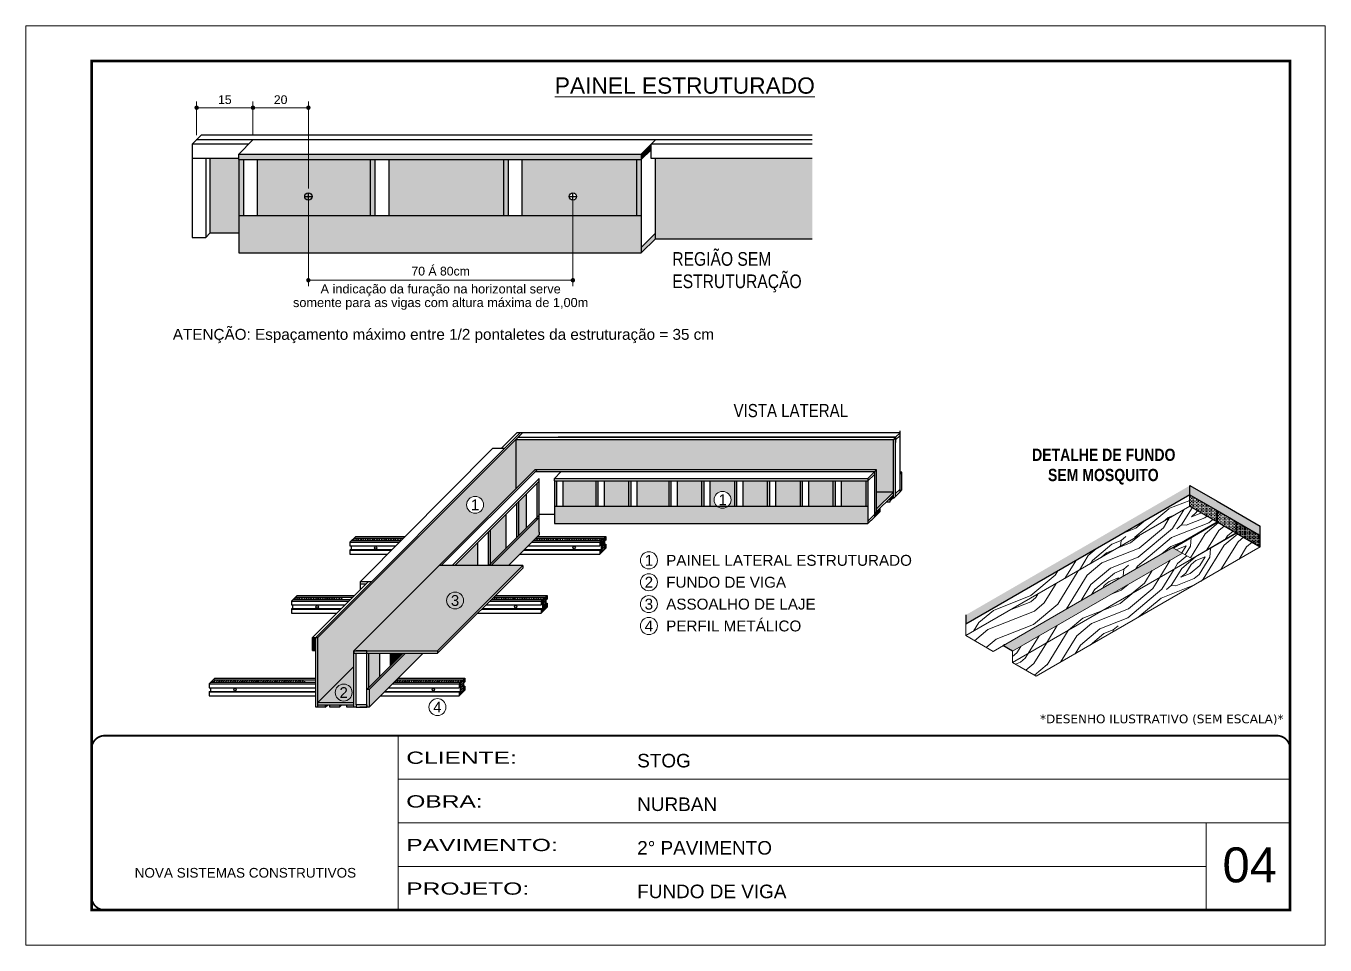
# Model space of a CAD drawing. Extents: x 2513 to 8766, y 921 to 4268.
# Drawn here: x 7268 to 8753, y 3218 to 4268 of the extents above; entities that cross this region are included whole.
import ezdxf
from ezdxf.enums import TextEntityAlignment as Align

# ---------------------------------------------------------------- set-up
doc = ezdxf.new("R2010")
doc.units = 0
doc.linetypes.add('CONTINUO', pattern=[0])
doc.linetypes.add('DASHED', pattern=[0.75, 0.5, -0.25])
for name, color, linetype, lineweight in [('CARIMBO', 255, 'Continuous', 9), ('Demarcação 1', 251, 'Continuous', 9), ('Folhas', 255, 'Continuous', 9), ('fundo', 100, 'Continuous', 9), ('Madeira', 126, 'Continuous', 18), ('SARRAFO DE PRESSAO', 251, 'DASHED', 9)]:
    doc.layers.add(name, color=color, linetype=linetype, lineweight=lineweight)
for name, color, linetype in [('COTA', 241, 'Continuous'), ('HACHURA MADEIRAS', 1, 'Continuous'), ('material do compensado', 7, 'Continuous'), ('texto', 7, 'Continuous')]:
    doc.layers.add(name, color=color, linetype=linetype)
doc.layers.add('Demarcação 2', color=254, linetype='Continuous', lineweight=9, true_color=0xe0e0e0)
doc.styles.add('ARIAL', font='arial.ttf')
doc.styles.add('CESAR1', font='arial.ttf', dxfattribs={"oblique": 15})
doc.styles.add('ROMANC', font='techb___.ttf', dxfattribs={"height": 2.5})
doc.styles.get("Standard").update_dxf_attribs({"font": 'arial.ttf'})
doc.styles.add('stylellllll', font='verdana.ttf', dxfattribs={"height": 2})
doc.styles.add('Tecnologia', font='')
doc.styles.add('texto', font='ARIALN.TTF')
doc.styles.get('Tecnologia').set_extended_font_data('Forgotten Futurist')
doc.dimstyles.new('1x', dxfattribs={"dimtxt": 10, "dimasz": 5, "dimexe": 7, "dimexo": 5, "dimgap": 4, "dimtad": 1, "dimdec": 1, "dimdsep": 46, "dimtxsty": 'Standard', "dimblk": 'DOT', "dimcen": 0.09, "dimclrd": 4, "dimclre": 4, "dimclrt": 2, "dimadec": 0, "dimazin": 2, "dimtfac": 1, "dimtdec": 1, "dimtmove": 0, "dimatfit": 3, "dimldrblk": 'DOT', "dimfxl": 1, "dimtolj": 1, "dimtzin": 0, "dimlwd": 9, "dimlwe": 9, "dimarcsym": 0})
pattern_1 = [(45, (5060.494, 51907.5339), (0.99436891, 3.64601934), [4.6875, -0.9375, 0, -0.9375])]
pattern_2 = [(355, (-41066.18, 870.69), (111.07494, 93.20294), [5.12645, -97.40264]), (85, (-41022.2, 902.86), (-93.20294, 111.07494), [10.2529, -92.27619]), (40, (-41043.52, 894.435), (8.936, 102.13894), [7.24881, -21.74642, 7.24881, -14.497615, 50.751904, -43.50449]), (40, (-41071.734, 866.03), (8.936, 102.13894), [7.24983, -14.49967, 7.24983, -115.99871]), (40, (-41035.09, 873.11), (8.936, 102.13894), [7.24983, -137.7482]), (40, (-41025.325, 867.11), (8.936, 102.13894), [7.24983, -137.7482]), (40, (-41039.75, 878.67), (8.936, 102.13894), [7.24983, -137.7482]), (40, (-41044.41, 884.22), (8.936, 102.13894), [14.49967, -130.49838]), (40, (-41012.176, 958.59), (8.936, 102.13894), [14.49967, -130.49838]), (40, (-41054.18, 890.22), (8.936, 102.13894), [28.99933, -115.99871]), (40, (-41058.84, 895.775), (8.936, 102.13894), [28.99933, -115.99871]), (40, (-40989.77, 920.61), (8.936, 102.13894), [28.99933, -115.99871]), (40, (-41063.05, 906.436), (8.936, 102.13894), [21.7497, -123.24834]), (40, (-41082.14, 923.544), (8.936, 102.13894), [21.7497, -123.24834]), (40, (-41072.82, 912.436), (8.936, 102.13894), [21.7497, -123.24834]), (40, (-41003.75, 937.27), (8.936, 102.13894), [36.24951, -108.74853]), (40, (-41013.516, 943.27), (8.936, 102.13894), [36.24951, -108.74853]), (40, (-41005.536, 916.84), (8.936, 102.13894), [50.74931, -94.24873]), (21.56505, (-41055.073, 880.007), (102.138945, -8.936), [11.4631, -217.79893]), (21.56505, (-41031.965, 908.86), (102.138945, -8.936), [11.4631, -217.79893]), (21.56505, (-41037.965, 899.095), (102.138945, -8.936), [11.4631, -217.79893]), (21.56505, (-41061.074, 870.24), (102.138945, -8.936), [22.9262, -206.33583]), (21.56505, (-41036.625, 914.416), (102.138945, -8.936), [34.3893, -194.87273]), (21.56505, (-41046.39, 920.416), (102.138945, -8.936), [45.8524, -183.40963]), (21.56505, (-41056.16, 926.417), (102.138945, -8.936), [45.8524, -183.40963]), (21.56505, (-41068.8, 958.4), (102.138945, -8.936), [45.8524, -183.40963]), (21.56505, (-41069.693, 948.185), (102.138945, -8.936), [57.3155, -171.94653]), (21.56505, (-41065.48, 937.524), (102.138945, -8.936), [57.3155, -171.94653]), (58.43495, (-41033.305, 893.54), (8.936, 102.138945), [11.4631, -217.79893]), (58.43495, (-41049.52, 884.667), (8.936, 102.138945), [11.4631, -217.79893]), (58.43495, (-41066.18, 870.687), (8.936, 102.138945), [22.9262, -206.33583]), (58.43495, (-41034.2, 883.327), (8.936, 102.138945), [22.9262, -206.33583]), (58.43495, (-41076.84, 866.474), (8.936, 102.138945), [34.3893, -194.87273]), (58.43495, (-41087.055, 867.367), (8.936, 102.138945), [45.8524, -183.40963]), (58.43495, (-40994.683, 864.43), (8.936, 102.138945), [45.8524, -183.40963]), (58.43495, (-41029.54, 877.773), (8.936, 102.138945), [45.8524, -183.40963]), (58.43495, (-41010.004, 865.77), (8.936, 102.138945), [57.3155, -171.94653]), (58.43495, (-41019.77, 871.773), (8.936, 102.138945), [57.3155, -171.94653])]
pattern_3 = [(0, (-30173.6635, -6883.2645), (0.82275303, 1.645506056), [0, -1.645506056])]

# ---------------------------------------------------------------- blocks, each defined once
blk = doc.blocks.new('9999999999')
at = {"color": 30, "linetype": 'CONTINUO'}
for p, q in [((98564.6, 34230.2), (98564.6, 34429.4)), ((98564.6, 34379.6), (99584, 34379.6)), ((98564.6, 34329.8), (99488, 34329.8)), ((99584, 34329.8), (99488, 34329.8)), ((99488, 34329.8), (99488, 34230.2)), ((98564.6, 34280), (99488, 34280))]:
    blk.add_line(p, q, dxfattribs=at)
at = {"color": 30, "linetype": 'CONTINUO', "const_width": 2}
blk.add_lwpolyline([(99584, 34230.2), (99584, 34414.4, 0.414214), (99569, 34429.4), (98229, 34429.4, 0.414214), (98214, 34414.4), (98214, 34245.2, 0.414214), (98229, 34230.2), (99584, 34230.2)], format="xyb", dxfattribs=at)
at = {"layer": 'Folhas'}
blk.add_lwpolyline([(98139, 34190.2), (99624, 34190.2), (99624, 35240.2), (98139, 35240.2)], close=True, dxfattribs=at)
at = {"layer": 'Folhas', "color": 30, "const_width": 3}
blk.add_lwpolyline([(98214, 34230.2), (99584, 34230.2), (99584, 35200.2), (98214, 35200.2)], close=True, dxfattribs=at)
at = {"color": 7, "linetype": 'Continuous', "ltscale": 5, "style": 'ARIAL'}
for s, height, p in [('STOG', 15.48, (98837.7, 34393.1)), ('NURBAN', 15.48, (98837.7, 34343.3)), ('2° PAVIMENTO', 15.483, (98837.7, 34293.5)), ('NOVA SISTEMAS CONSTRUTIVOS', 11.059, (98263.2, 34267.2)), ('FUNDO DE VIGA', 15.483, (98837.7, 34243.7))]:
    blk.add_text(s, height=height, dxfattribs=at).set_placement(p)
at = {"layer": 'Folhas', "color": 7, "style": 'Tecnologia', "width": 1.5}
for s, p in [('CLIENTE:', (98573.7, 34397.2)), ('OBRA:', (98573.7, 34347.3)), ('PAVIMENTO:', (98573.7, 34297.5)), ('PROJETO:', (98573.7, 34247.7))]:
    blk.add_text(s, height=14, dxfattribs=at).set_placement(p)
blk = doc.blocks.new('_Dot')
at = {"color": 0, "linetype": 'ByBlock', "lineweight": -2}
blk.add_line((-0.5, 0), (-1, 0), dxfattribs=at)
at = {"color": 0, "linetype": 'ByBlock', "const_width": 0.5}
blk.add_lwpolyline([(-0.25, 0, 1), (0.25, 0, 1)], format="xyb", close=True, dxfattribs=at)
blk = doc.blocks.new('*D63')
at = {"layer": 'COTA', "color": 4, "lineweight": 9, "transparency": 16777216}
for p, q in [((7463.1, 4143.5), (7463.1, 4181.9)), ((7468.1, 4174.9), (7522.5, 4174.9)), ((7527.5, 4143.1), (7527.5, 4181.9))]:
    blk.add_line(p, q, dxfattribs=at)
at = {"layer": 'Defpoints', "color": 0, "transparency": 16777216}
for p in [(7527.5, 4174.9), (7463.1, 4138.5), (7527.5, 4138.1)]:
    blk.add_point(p, dxfattribs=at)
at = {"layer": 'COTA', "color": 4, "lineweight": 9, "transparency": 16777216, "xscale": 5, "yscale": 5, "zscale": 5, "rotation": 180}
blk.add_blockref('_Dot', (7463.1, 4174.9), dxfattribs=at)
at = {"layer": 'COTA', "color": 4, "lineweight": 9, "transparency": 16777216, "xscale": 5, "yscale": 5, "zscale": 5}
blk.add_blockref('_Dot', (7527.5, 4174.9), dxfattribs=at)
at = {"layer": 'COTA', "color": 2, "transparency": 16777216, "insert": (7495.3, 4184), "char_height": 10, "attachment_point": 5}
blk.add_mtext('\\A1;15', dxfattribs=at)
blk = doc.blocks.new('*D64')
at = {"layer": 'COTA', "color": 4, "lineweight": 9, "transparency": 16777216}
for p, q in [((7527.5, 4143.1), (7527.5, 4181.9)), ((7532.5, 4174.9), (7585.8, 4174.9)), ((7590.8, 4082.6), (7590.8, 4181.9))]:
    blk.add_line(p, q, dxfattribs=at)
at = {"layer": 'Defpoints', "color": 0, "transparency": 16777216}
for p in [(7590.8, 4174.9), (7527.5, 4138.1), (7590.8, 4077.6)]:
    blk.add_point(p, dxfattribs=at)
at = {"layer": 'COTA', "color": 4, "lineweight": 9, "transparency": 16777216, "xscale": 5, "yscale": 5, "zscale": 5, "rotation": 180}
blk.add_blockref('_Dot', (7527.5, 4174.9), dxfattribs=at)
at = {"layer": 'COTA', "color": 4, "lineweight": 9, "transparency": 16777216, "xscale": 5, "yscale": 5, "zscale": 5}
blk.add_blockref('_Dot', (7590.8, 4174.9), dxfattribs=at)
at = {"layer": 'COTA', "color": 2, "transparency": 16777216, "insert": (7559.1, 4184), "char_height": 10, "attachment_point": 5}
blk.add_mtext('\\A1;20', dxfattribs=at)
blk = doc.blocks.new('*D65')
at = {"layer": 'COTA', "color": 4, "lineweight": 9, "transparency": 16777216}
for p, q in [((7590.8, 4072.6), (7590.8, 3970.8)), ((7893.2, 4072.6), (7893.2, 3970.8)), ((7595.8, 3977.8), (7888.2, 3977.8))]:
    blk.add_line(p, q, dxfattribs=at)
at = {"layer": 'Defpoints', "color": 0, "transparency": 16777216}
for p in [(7590.8, 4077.6), (7893.2, 4077.6), (7893.2, 3977.8)]:
    blk.add_point(p, dxfattribs=at)
at = {"layer": 'COTA', "color": 4, "lineweight": 9, "transparency": 16777216, "xscale": 5, "yscale": 5, "zscale": 5, "rotation": 180}
blk.add_blockref('_Dot', (7590.8, 3977.8), dxfattribs=at)
at = {"layer": 'COTA', "color": 4, "lineweight": 9, "transparency": 16777216, "xscale": 5, "yscale": 5, "zscale": 5}
blk.add_blockref('_Dot', (7893.2, 3977.8), dxfattribs=at)
at = {"layer": 'COTA', "color": 2, "transparency": 16777216, "insert": (7742, 3988.1), "char_height": 10, "attachment_point": 5}
blk.add_mtext('\\A1;70 Á 80cm', dxfattribs=at)

msp = doc.modelspace()

# ---------------------------------------------------------------- hatches: boundary and pattern name
for points in [[(7982.68, 4126.86), (7982.68, 4133.24), (7971.33, 4121.98), (7971.33, 4115.61)], [(7813.73, 4051.89), (7819.06, 4051.89), (7819.06, 4115.61), (7813.73, 4115.61)], [(8259.59, 3728.55), (8259.59, 3732.74), (8255.36, 3728.55), (8255.36, 3724.36)], [(8244.42, 3717.7), (8238.44, 3711.77), (8238.44, 3707.57), (8244.42, 3713.51)], [(7599.19, 3569.73), (7595.53, 3569.73), (7595.53, 3554.87), (7599.19, 3554.87)]]:
    msp.add_hatch(color=256).paths.add_polyline_path(points)
at = {"linetype": 'ByBlock', "ltscale": 2}
for points in [[(7511.17, 4051.9), (7516.49, 4051.9), (7516.49, 4115.5), (7511.17, 4115.5)], [(7971.33, 4121.98), (7511.28, 4121.98), (7511.28, 4115.61), (7971.33, 4115.61)], [(7661.35, 4051.9), (7666.67, 4051.9), (7666.67, 4115.5), (7661.35, 4115.5)], [(8269.22, 3758.34), (8267.2, 3758.34), (8267.2, 3756.1)], [(7852.3, 3704.4), (7854.65, 3706.75), (7854.65, 3748.19), (7852.3, 3745.84)], [(7871.95, 3719.64), (7874.39, 3719.64), (7874.39, 3748.35), (7871.95, 3748.35)], [(7919.23, 3719.64), (7921.66, 3719.64), (7921.66, 3748.35), (7919.23, 3748.35)], [(7956.76, 3719.64), (7959.2, 3719.64), (7959.2, 3748.35), (7956.76, 3748.35)], [(8002.69, 3719.64), (8005.13, 3719.64), (8005.13, 3748.35), (8002.69, 3748.35)], [(8040.22, 3719.64), (8042.66, 3719.64), (8042.66, 3748.35), (8040.22, 3748.35)], [(8077.76, 3719.64), (8080.2, 3719.64), (8080.2, 3748.35), (8077.76, 3748.35)], [(8115.29, 3719.64), (8117.73, 3719.64), (8117.73, 3748.35), (8115.29, 3748.35)], [(8152.82, 3719.64), (8155.26, 3719.64), (8155.26, 3748.35), (8152.83, 3748.35)], [(8190.36, 3719.64), (8192.8, 3719.64), (8192.8, 3748.35), (8190.36, 3748.35)], [(8227.89, 3719.64), (8230.33, 3719.64), (8230.33, 3748.35), (8227.89, 3748.35)], [(7828.96, 3683.54), (7831.31, 3685.89), (7831.31, 3725.19), (7828.96, 3722.84)], [(7852.41, 3704.51), (7852.41, 3706.99), (7799.01, 3653.59), (7799.01, 3651.7), (7799.6, 3651.7)], [(7798.9, 3692.45), (7796.55, 3690.09), (7796.55, 3651.6), (7798.9, 3651.6)], [(7701.74, 3551.57), (7699.17, 3551.57), (7657.71, 3510.12), (7660.28, 3510.12)], [(7684.53, 3536.93), (7686.88, 3539.28), (7686.88, 3551.47), (7684.53, 3551.47)]]:
    msp.add_hatch(color=256, dxfattribs=at).paths.add_polyline_path(points)
h = msp.add_hatch(color=256)
h.paths.add_polyline_path([(7971.33, 4015.35), (7971.33, 4008.98), (7987.56, 4025.07), (7987.56, 4031.45)])
h.paths.add_polyline_path([(7966.01, 4051.89), (7971.33, 4051.89), (7971.33, 4115.61), (7966.01, 4115.61)])
at = {"linetype": 'Continuous', "ltscale": 1.5}
h = msp.add_hatch(dxfattribs=at)
h.set_pattern_fill('ANSI36', color=256, scale=15, style=0)
h.set_pattern_definition(pattern_1)
h.paths.add_polyline_path([(7642.96, 3683.02), (7640.46, 3680.52), (7697.02, 3680.52), (7699.51, 3683.02)])
h = msp.add_hatch(dxfattribs=at)
h.set_pattern_fill('ANSI36', color=256, scale=15, style=0)
h.set_pattern_definition(pattern_1)
h.paths.add_polyline_path([(7928.65, 3683.02), (7850.92, 3683.02), (7848.41, 3680.52), (7926.15, 3680.52)])
h.paths.add_polyline_path([(7928.65, 3683.02), (7926.15, 3680.52), (7926.15, 3666.9), (7928.65, 3669.41)])
h = msp.add_hatch(dxfattribs=at)
h.set_pattern_fill('ANSI36', color=256, scale=15, style=0)
h.set_pattern_definition(pattern_1)
h.paths.add_polyline_path([(7575.98, 3615.65), (7573.48, 3613.15), (7630.04, 3613.15), (7632.53, 3615.65)])
h = msp.add_hatch(dxfattribs=at)
h.set_pattern_fill('ANSI36', color=256, scale=15, style=0)
h.set_pattern_definition(pattern_1)
h.paths.add_polyline_path([(7861.67, 3615.65), (7859.17, 3613.15), (7859.17, 3599.53), (7861.67, 3602.04)])
h.paths.add_polyline_path([(7802.67, 3615.65), (7800.16, 3613.15), (7859.17, 3613.15), (7861.67, 3615.65)])
h = msp.add_hatch(dxfattribs=at)
h.set_pattern_fill('ANSI36', color=256, scale=15, style=0)
h.set_pattern_definition(pattern_1)
h.paths.add_polyline_path([(7481.91, 3521.03), (7479.4, 3518.53), (7586.87, 3518.53), (7586.87, 3521.03)])
h = msp.add_hatch(dxfattribs=at)
h.set_pattern_fill('ANSI36', color=256, scale=15, style=0)
h.set_pattern_definition(pattern_1)
h.paths.add_polyline_path([(7767.6, 3521.03), (7765.09, 3518.53), (7765.09, 3504.91), (7767.6, 3507.42)])
h.paths.add_polyline_path([(7691.49, 3521.03), (7688.99, 3518.53), (7765.09, 3518.53), (7767.6, 3521.03)])
at = {"linetype": 'ByBlock', "ltscale": 2}
h = msp.add_hatch(color=256, dxfattribs=at)
h.paths.add_polyline_path([(7609.98, 3492.74), (7601.76, 3492.74), (7601.76, 3489.82), (7609.98, 3489.82)])
h.paths.add_polyline_path([(7626.28, 3492.74), (7615.49, 3492.74), (7615.49, 3489.82), (7626.28, 3489.82)])
h.paths.add_polyline_path([(7642.83, 3492.74), (7634.61, 3492.74), (7634.61, 3489.82), (7642.83, 3489.82)])
at = {"layer": 'Demarcação 1'}
h = msp.add_hatch(color=256, dxfattribs=at)
h.paths.add_polyline_path([(7621.49, 3506.64, 1), (7640.85, 3506.64, 1)], flags=17)
h.paths.add_polyline_path([(7642.83, 3554.34), (7827.87, 3739.38), (7827.87, 3795.85), (7827.87, 3795.85), (7601.76, 3569.74), (7601.76, 3495.3), (7642.83, 3536.37)])
h.paths.add_polyline_path([(7771.69, 3721.17, -1), (7791.04, 3721.17, -1)], flags=16)
h.paths.add_polyline_path([(7623.29, 3497.38), (7639.05, 3497.38), (7639.05, 3515.94), (7623.29, 3515.94)], flags=24)
h.paths.add_polyline_path([(7773.49, 3711.92), (7789.24, 3711.92), (7789.24, 3730.47), (7773.49, 3730.47)], flags=24)
for points in [[(7827.87, 3739.38), (7849.81, 3761.32), (8240.37, 3761.32), (8240.37, 3735.69), (8259.59, 3735.69), (8259.59, 3795.85), (7827.87, 3795.85)], [(8240.37, 3735.69), (8240.37, 3716.63), (8259.59, 3735.69)]]:
    msp.add_hatch(color=256, dxfattribs=at).paths.add_polyline_path(points)
h = msp.add_hatch(color=256, dxfattribs=at)
h.paths.add_polyline_path([(7601.76, 3495.3), (7642.83, 3495.3), (7642.83, 3536.37)])
h.paths.add_polyline_path([(7621.49, 3506.64, -1), (7640.85, 3506.64, -1)], flags=16)
h.paths.add_polyline_path([(7623.29, 3497.38), (7639.05, 3497.38), (7639.05, 3515.94), (7623.29, 3515.94)], flags=24)
at = {"layer": 'Demarcação 2'}
for points in [[(7511.28, 4115.61), (7511.28, 4115.61), (7511.28, 4116.67), (7478.28, 4116.67), (7478.28, 4031.45), (7511.28, 4031.45)], [(7532.83, 4051.9), (7661.46, 4051.9), (7661.46, 4115.61), (7532.83, 4115.61)], [(7683.01, 4051.9), (7813.73, 4051.89), (7813.73, 4115.61), (7683.01, 4115.61)], [(7987.56, 4116.67), (7987.56, 4025.07), (8166.83, 4025.07), (8166.83, 4116.67)], [(7971.33, 4051.89), (7511.28, 4051.9), (7511.28, 4015.36), (7511.28, 4008.98), (7971.33, 4008.98)], [(7881.92, 3719.64), (7919.33, 3719.64), (7919.33, 3748.46), (7881.92, 3748.46)], [(7929.2, 3719.64), (7956.87, 3719.64), (7956.87, 3748.46), (7929.2, 3748.46)], [(7966.73, 3719.64), (8002.8, 3719.64), (8002.8, 3748.46), (7966.73, 3748.46)], [(8012.66, 3719.64), (8040.33, 3719.64), (8040.33, 3748.46), (8012.66, 3748.46)], [(8087.73, 3719.64), (8115.4, 3719.64), (8115.4, 3748.46), (8087.73, 3748.46)], [(8125.27, 3719.64), (8152.93, 3719.64), (8152.93, 3748.46), (8125.27, 3748.46)], [(8162.8, 3719.64), (8190.47, 3719.64), (8190.47, 3748.46), (8162.8, 3748.46)], [(8200.33, 3719.64), (8228, 3719.64), (8228, 3748.46), (8200.33, 3748.46)], [(7831.42, 3686), (7840.09, 3694.67), (7840.09, 3733.63), (7831.42, 3724.96)], [(8230.44, 3719.64), (8070.77, 3719.64, -0.3830345), (8057.84, 3719.64), (7872.06, 3719.64), (7872.06, 3699.64), (8230.44, 3699.64)], [(7799.01, 3653.59), (7816.75, 3671.33), (7816.75, 3710.29), (7799.01, 3692.55)], [(7854.76, 3689.78), (7854.76, 3706.86), (7799.6, 3651.7), (7819.6, 3651.7), (7854.75, 3686.86)], [(7758.16, 3651.7), (7784.34, 3651.7), (7784.34, 3677.88)], [(7660.07, 3512.47), (7672.31, 3524.72), (7672.31, 3551.57), (7660.07, 3551.57)], [(7722.04, 3551.57), (7716.55, 3551.57), (7701.74, 3551.57), (7660.28, 3510.12), (7660.28, 3489.82)], [(7686.99, 3539.39), (7699.17, 3551.57), (7686.99, 3551.57)]]:
    msp.add_hatch(color=256, dxfattribs=at).paths.add_polyline_path(points)
h = msp.add_hatch(color=256, dxfattribs=at)
h.paths.add_polyline_path([(7889.06, 4073.43, -1), (7897.42, 4073.43, -1)], flags=16)
h.paths.add_polyline_path([(7835.28, 4051.89), (7966.01, 4051.89), (7966.01, 4115.61), (7835.28, 4115.61)])
h = msp.add_hatch(color=256, dxfattribs=at)
h.paths.add_polyline_path([(8073.98, 3726.84, -1), (8054.63, 3726.84, -1)], flags=16)
h.paths.add_polyline_path([(8056.43, 3717.59), (8072.18, 3717.59), (8072.18, 3736.14), (8056.43, 3736.14)], flags=24)
h.paths.add_polyline_path([(8050.2, 3719.64), (8077.86, 3719.64), (8077.86, 3748.46), (8050.2, 3748.46)])
h = msp.add_hatch(color=256, dxfattribs=at)
h.paths.add_polyline_path([(7642.83, 3554.34), (7645.39, 3554.34), (7657.71, 3554.34), (7738.47, 3554.34), (7835.83, 3651.7), (7740.19, 3651.7)])
h.paths.add_polyline_path([(7750.57, 3602.32), (7766.43, 3602.32), (7766.43, 3621.21), (7750.57, 3621.21)], flags=24)
at = {"layer": 'fundo'}
h = msp.add_hatch(color=252, dxfattribs=at)
h.dxf.hatch_style = 1
h.paths.add_polyline_path([(8342.48, 3595.36), (8342.48, 3584.7), (8598.63, 3732.59), (8598.63, 3743.24)])
h = msp.add_hatch(color=252, dxfattribs=at)
h.dxf.hatch_style = 1
h.paths.add_polyline_path([(8629.71, 3725.3), (8598.63, 3743.24), (8598.63, 3732.59), (8629.71, 3714.64), (8679.04, 3686.16), (8679.04, 3696.81)])
h = msp.add_hatch(color=252, dxfattribs=at)
h.dxf.hatch_style = 1
h.paths.add_polyline_path([(8590, 3665.85), (8579.63, 3671.83), (8579.63, 3672.71), (8384.84, 3560.25), (8395.76, 3553.94)])
at = {"layer": 'HACHURA MADEIRAS'}
h = msp.add_hatch(dxfattribs=at)
h.set_pattern_fill('DOTS', scale=1.036539)
h.set_pattern_definition(pattern_3)
h.paths.add_polyline_path([(8629.71, 3701.62), (8629.71, 3714.64), (8598.63, 3732.59), (8598.63, 3719.56)])
h = msp.add_hatch(dxfattribs=at)
h.set_pattern_fill('DOTS', scale=1.036539)
h.set_pattern_definition(pattern_3)
h.paths.add_polyline_path([(8630.46, 3714.21), (8630.46, 3701.18), (8651.6, 3688.98), (8651.6, 3702)])
h = msp.add_hatch(dxfattribs=at)
h.set_pattern_fill('DOTS', scale=1.036539)
h.set_pattern_definition(pattern_3)
h.paths.add_polyline_path([(8651.9, 3701.83), (8651.9, 3688.8), (8679.04, 3673.14), (8679.04, 3686.16)])
at = {"layer": 'Madeira'}
h = msp.add_hatch(dxfattribs=at)
h.set_pattern_fill('PATRON00077', color=256, scale=102.529099, angle=355, pattern_type=2)
h.set_pattern_definition(pattern_2)
h.paths.add_polyline_path([(8342.48, 3584.7), (8342.48, 3571.68), (8598.63, 3719.56), (8598.63, 3732.59)])
h = msp.add_hatch(dxfattribs=at)
h.set_pattern_fill('PATRON00077', color=256, scale=102.529099, angle=355, pattern_type=2)
h.set_pattern_definition([(355, (-9963.66, -68369.88), (111.07494, 93.20294), [5.12645, -97.40264]), (85, (-9919.68, -68337.71), (-93.20294, 111.07494), [10.25291, -92.27619]), (40, (-9941, -68346.135), (8.936, 102.138945), [7.248807, -21.74642, 7.248807, -14.497615, 50.751904, -43.504487]), (40, (-9969.216, -68374.54), (8.936, 102.138945), [7.24983, -14.499665, 7.24983, -115.99871]), (40, (-9932.574, -68367.46), (8.936, 102.138945), [7.24983, -137.74821]), (40, (-9922.81, -68373.46), (8.936, 102.138945), [7.24983, -137.74821]), (40, (-9937.234, -68361.9), (8.936, 102.138945), [7.24983, -137.74821]), (40, (-9941.894, -68356.35), (8.936, 102.138945), [14.49967, -130.49838]), (40, (-9909.66, -68281.98), (8.936, 102.138945), [14.49967, -130.49838]), (40, (-9951.66, -68350.35), (8.936, 102.138945), [28.99933, -115.99871]), (40, (-9956.32, -68344.795), (8.936, 102.138945), [28.99933, -115.99871]), (40, (-9887.25, -68319.96), (8.936, 102.138945), [28.99933, -115.99871]), (40, (-9960.535, -68334.134), (8.936, 102.138945), [21.7497, -123.24834]), (40, (-9979.62, -68317.026), (8.936, 102.138945), [21.7497, -123.24834]), (40, (-9970.3, -68328.13), (8.936, 102.138945), [21.7497, -123.24834]), (40, (-9901.23, -68303.3), (8.936, 102.138945), [36.24951, -108.74853]), (40, (-9911, -68297.3), (8.936, 102.138945), [36.24951, -108.74853]), (40, (-9903.02, -68323.73), (8.936, 102.138945), [50.74931, -94.24873]), (21.56505, (-9952.555, -68360.562), (102.138945, -8.936), [11.4631, -217.79893]), (21.56505, (-9929.447, -68331.71), (102.138945, -8.936), [11.4631, -217.79893]), (21.56505, (-9935.447, -68341.475), (102.138945, -8.936), [11.4631, -217.79893]), (21.56505, (-9958.556, -68370.33), (102.138945, -8.936), [22.9262, -206.33583]), (21.56505, (-9934.107, -68326.154), (102.138945, -8.936), [34.3893, -194.87273]), (21.56505, (-9943.874, -68320.154), (102.138945, -8.936), [45.8524, -183.40963]), (21.56505, (-9953.64, -68314.153), (102.138945, -8.936), [45.8524, -183.40963]), (21.56505, (-9966.28, -68282.17), (102.138945, -8.936), [45.8524, -183.40963]), (21.56505, (-9967.174, -68292.385), (102.138945, -8.936), [57.31551, -171.94653]), (21.56505, (-9962.96, -68303.046), (102.138945, -8.936), [57.31551, -171.94653]), (58.43495, (-9930.787, -68347.03), (8.936, 102.138945), [11.4631, -217.79893]), (58.43495, (-9947, -68355.9), (8.936, 102.138945), [11.4631, -217.79893]), (58.43495, (-9963.663, -68369.883), (8.936, 102.138945), [22.9262, -206.33583]), (58.43495, (-9931.68, -68357.243), (8.936, 102.138945), [22.9262, -206.33583]), (58.43495, (-9974.323, -68374.096), (8.936, 102.138945), [34.3893, -194.87273]), (58.43495, (-9984.537, -68373.202), (8.936, 102.138945), [45.8524, -183.40963]), (58.43495, (-9892.165, -68376.14), (8.936, 102.138945), [45.8524, -183.40963]), (58.43495, (-9927.02, -68362.796), (8.936, 102.138945), [45.8524, -183.40963]), (58.43495, (-9907.486, -68374.797), (8.936, 102.138945), [57.31551, -171.94653]), (58.43495, (-9917.253, -68368.797), (8.936, 102.138945), [57.31551, -171.94653])])
h.paths.add_polyline_path([(8342.48, 3571.68), (8373.56, 3553.74), (8629.71, 3701.62), (8598.63, 3719.56)])
h = msp.add_hatch(dxfattribs=at)
h.set_pattern_fill('PATRON00077', color=256, scale=102.529099, angle=355, pattern_type=2)
h.set_pattern_definition([(355, (-41088.14, 883.43), (111.07494, 93.20294), [5.12645, -97.40264]), (85, (-41044.16, 915.6), (-93.20294, 111.07494), [10.2529, -92.27619]), (40, (-41065.48, 907.174), (8.936, 102.13894), [7.24881, -21.74642, 7.24881, -14.497615, 50.751904, -43.50449]), (40, (-41093.7, 878.766), (8.936, 102.13894), [7.24983, -14.49967, 7.24983, -115.99871]), (40, (-41057.056, 885.85), (8.936, 102.13894), [7.24983, -137.7482]), (40, (-41047.29, 879.85), (8.936, 102.13894), [7.24983, -137.7482]), (40, (-41061.72, 891.406), (8.936, 102.13894), [7.24983, -137.7482]), (40, (-41066.38, 896.96), (8.936, 102.13894), [14.49967, -130.49838]), (40, (-41034.14, 971.33), (8.936, 102.13894), [14.49967, -130.49838]), (40, (-41076.144, 902.96), (8.936, 102.13894), [28.99933, -115.99871]), (40, (-41080.804, 908.514), (8.936, 102.13894), [28.99933, -115.99871]), (40, (-41011.73, 933.35), (8.936, 102.13894), [28.99933, -115.99871]), (40, (-41085.02, 919.175), (8.936, 102.13894), [21.7497, -123.24834]), (40, (-41104.105, 936.28), (8.936, 102.13894), [21.7497, -123.24834]), (40, (-41094.784, 925.176), (8.936, 102.13894), [21.7497, -123.24834]), (40, (-41025.71, 950.01), (8.936, 102.13894), [36.24951, -108.74853]), (40, (-41035.48, 956.01), (8.936, 102.13894), [36.24951, -108.74853]), (40, (-41027.5, 929.58), (8.936, 102.13894), [50.74931, -94.24873]), (21.56505, (-41077.037, 892.747), (102.138945, -8.936), [11.4631, -217.79893]), (21.56505, (-41053.93, 921.6), (102.138945, -8.936), [11.4631, -217.79893]), (21.56505, (-41059.93, 911.834), (102.138945, -8.936), [11.4631, -217.79893]), (21.56505, (-41083.04, 882.98), (102.138945, -8.936), [22.9262, -206.33583]), (21.56505, (-41058.59, 927.155), (102.138945, -8.936), [34.3893, -194.87273]), (21.56505, (-41068.356, 933.155), (102.138945, -8.936), [45.8524, -183.40963]), (21.56505, (-41078.123, 939.156), (102.138945, -8.936), [45.8524, -183.40963]), (21.56505, (-41090.763, 971.14), (102.138945, -8.936), [45.8524, -183.40963]), (21.56505, (-41091.657, 960.924), (102.138945, -8.936), [57.3155, -171.94653]), (21.56505, (-41087.443, 950.263), (102.138945, -8.936), [57.3155, -171.94653]), (58.43495, (-41055.27, 906.28), (8.936, 102.138945), [11.4631, -217.79893]), (58.43495, (-41071.484, 897.407), (8.936, 102.138945), [11.4631, -217.79893]), (58.43495, (-41088.145, 883.426), (8.936, 102.138945), [22.9262, -206.33583]), (58.43495, (-41056.163, 896.066), (8.936, 102.138945), [22.9262, -206.33583]), (58.43495, (-41098.805, 879.213), (8.936, 102.138945), [34.3893, -194.87273]), (58.43495, (-41109.02, 880.107), (8.936, 102.138945), [45.8524, -183.40963]), (58.43495, (-41016.648, 877.17), (8.936, 102.138945), [45.8524, -183.40963]), (58.43495, (-41051.503, 890.513), (8.936, 102.138945), [45.8524, -183.40963]), (58.43495, (-41031.97, 878.51), (8.936, 102.138945), [57.3155, -171.94653]), (58.43495, (-41041.735, 884.51), (8.936, 102.138945), [57.3155, -171.94653])])
h.paths.add_polyline_path([(8600.77, 3659.63), (8651.6, 3688.98), (8629.94, 3701.54), (8579.63, 3671.83)])
h = msp.add_hatch(dxfattribs=at)
h.set_pattern_fill('PATRON00077', color=256, scale=102.529099, angle=355, pattern_type=2)
h.set_pattern_definition(pattern_2)
h.paths.add_polyline_path([(8422.91, 3525.26), (8679.04, 3673.14), (8651.9, 3688.8), (8395.85, 3540.97)])
h = msp.add_hatch(dxfattribs=at)
h.set_pattern_fill('PATRON00077', color=256, scale=102.529099, angle=355, pattern_type=2)
h.set_pattern_definition(pattern_2)
h.paths.add_polyline_path([(8601.13, 3659.42), (8589.85, 3665.93), (8395.69, 3553.9), (8395.76, 3540.92)])

# ---------------------------------------------------------------- linework, layer by layer
at = {"linetype": 'ByBlock', "ltscale": 2}
for p, q in [((7457.85, 4133.24), (7468.29, 4143.68)), ((7457.85, 4133.24), (7457.85, 4116.67)), ((7527.5, 4138.08), (7511.28, 4121.98)), ((7987.56, 4138.07), (7971.33, 4121.98)), ((7982.68, 4116.67), (7982.68, 4133.24)), ((7457.85, 4116.67), (7457.85, 4026.61)), ((7473.45, 4116.67), (7473.45, 4026.61)), ((7478.28, 4116.67), (7478.28, 4031.45)), ((7511.28, 4121.98), (7971.33, 4121.98)), ((7511.28, 4115.61), (7511.28, 4121.98)), ((7511.28, 4115.61), (7511.28, 4008.98)), ((7511.28, 4115.61), (7511.28, 4015.36)), ((7511.28, 4115.61), (7971.33, 4115.61)), ((7516.6, 4115.61), (7516.6, 4051.9)), ((7532.83, 4051.9), (7532.83, 4115.61)), ((7661.46, 4115.61), (7661.46, 4051.9)), ((7666.79, 4115.61), (7666.78, 4051.9)), ((7683.01, 4051.9), (7683.01, 4115.61)), ((7813.73, 4115.61), (7813.73, 4051.89)), ((7819.06, 4115.61), (7819.06, 4051.89)), ((7835.28, 4051.89), (7835.28, 4115.61)), ((7966.01, 4115.61), (7966.01, 4051.89)), ((7982.68, 4126.86), (7971.33, 4115.61)), ((7971.33, 4121.98), (7971.33, 4008.98)), ((7987.56, 4025.07), (7987.56, 4116.67)), ((7473.45, 4026.61), (7478.28, 4031.45)), ((7511.28, 4031.45), (7478.28, 4031.45)), ((7511.28, 4031.45), (7478.28, 4031.45)), ((7987.56, 4031.45), (7971.33, 4015.35)), ((7987.56, 4025.07), (7971.33, 4008.98)), ((8267.2, 3800.54), (8262.15, 3795.54)), ((7742.76, 3651.7), (7852.37, 3761.32)), ((7879.48, 3758.75), (7872.06, 3751.38)), ((8237.87, 3758.75), (8230.44, 3751.38)), ((8237.87, 3758.75), (8240.37, 3761.32)), ((8237.87, 3758.75), (8237.87, 3707.01)), ((8267.2, 3756.1), (8269.22, 3758.34)), ((8269.22, 3758.34), (8267.2, 3758.34)), ((8269.22, 3738.34), (8269.22, 3758.34)), ((7852.41, 3704.51), (7852.41, 3745.95)), ((7854.76, 3689.78), (7854.76, 3748.3)), ((7872.06, 3751.38), (8230.44, 3751.38)), ((7872.06, 3748.46), (7872.06, 3751.38)), ((7872.06, 3748.46), (8230.44, 3748.46)), ((7872.06, 3748.46), (7872.06, 3699.64)), ((7872.06, 3748.46), (7872.06, 3719.64)), ((7874.49, 3748.46), (7874.49, 3719.64)), ((7881.92, 3719.64), (7881.92, 3748.46)), ((7919.33, 3748.46), (7919.33, 3719.64)), ((7921.77, 3748.46), (7921.77, 3719.64)), ((7929.2, 3719.64), (7929.2, 3748.46)), ((7956.87, 3748.46), (7956.87, 3719.64)), ((7959.3, 3748.46), (7959.3, 3719.64)), ((7966.73, 3719.64), (7966.73, 3748.46)), ((8002.8, 3748.46), (8002.8, 3719.64)), ((8005.24, 3748.46), (8005.24, 3719.64)), ((8012.66, 3719.64), (8012.66, 3748.46)), ((8040.33, 3748.46), (8040.33, 3719.64)), ((8042.77, 3748.46), (8042.77, 3719.64)), ((8050.2, 3719.64), (8050.2, 3748.46)), ((8077.86, 3748.46), (8077.86, 3719.64)), ((8080.3, 3748.46), (8080.3, 3719.64)), ((8087.73, 3719.64), (8087.73, 3748.46)), ((8115.4, 3748.46), (8115.4, 3719.64)), ((8117.84, 3748.46), (8117.84, 3719.64)), ((8125.27, 3719.64), (8125.27, 3748.46)), ((8152.93, 3748.46), (8152.93, 3719.64)), ((8155.37, 3748.46), (8155.37, 3719.64)), ((8162.8, 3719.64), (8162.8, 3748.46)), ((8190.47, 3748.46), (8190.47, 3719.64)), ((8192.9, 3748.46), (8192.9, 3719.64)), ((8200.33, 3719.64), (8200.33, 3748.46)), ((8228, 3748.46), (8228, 3719.64)), ((8237.87, 3755.83), (8230.44, 3748.46)), ((8230.44, 3751.38), (8230.44, 3748.46)), ((8230.44, 3748.46), (8230.44, 3699.64)), ((7840.09, 3694.67), (7840.09, 3733.63)), ((8267.2, 3736.1), (8259.59, 3728.55)), ((8267.2, 3736.1), (8269.22, 3738.34)), ((7829.07, 3683.65), (7829.07, 3722.94)), ((7831.42, 3686), (7831.42, 3725.3)), ((8244.42, 3713.51), (8234.04, 3703.21)), ((7854.76, 3709.34), (7797.12, 3651.7)), ((7816.75, 3671.33), (7816.75, 3710.62)), ((7872.06, 3709.93), (7854.76, 3709.93)), ((8237.87, 3709.92), (8230.44, 3702.56)), ((8237.87, 3707.01), (8230.44, 3699.64)), ((8240.37, 3709.49), (8237.87, 3707.01)), ((7642.96, 3683.02), (7699.51, 3683.02)), ((7645.03, 3685.09), (7701.57, 3685.09)), ((7796.66, 3651.7), (7796.66, 3690.2)), ((7799.01, 3651.7), (7799.01, 3692.55)), ((7850.92, 3683.02), (7928.65, 3683.02)), ((7852.99, 3685.09), (7930.72, 3685.09)), ((7854.76, 3689.78), (7854.75, 3686.86)), ((7928.65, 3683.02), (7928.65, 3669.41)), ((7930.1, 3683.55), (7930.1, 3680.28)), ((7638.39, 3678.45), (7638.39, 3674.26)), ((7638.39, 3678.45), (7681.63, 3678.45)), ((7638.39, 3678.45), (7694.97, 3678.45)), ((7638.39, 3674.26), (7690.8, 3674.26)), ((7638.39, 3669.39), (7685.96, 3669.39)), ((7639.03, 3670.02), (7686.59, 3670.02)), ((7639.83, 3674.26), (7639.83, 3670.02)), ((7640.46, 3680.52), (7697.02, 3680.52)), ((7837.28, 3669.39), (7924.08, 3669.39)), ((7837.92, 3670.02), (7924.72, 3670.02)), ((7842.15, 3674.26), (7924.08, 3674.26)), ((7846.35, 3678.45), (7924.08, 3678.45)), ((7848.41, 3680.52), (7926.15, 3680.52)), ((7924.08, 3678.45), (7924.08, 3674.26)), ((7924.72, 3678.17), (7924.72, 3674.9)), ((7925.52, 3678.98), (7925.52, 3667.05)), ((7926.15, 3680.52), (7926.15, 3666.9)), ((7929.28, 3682.73), (7929.28, 3670.81)), ((7929.28, 3680.28), (7930.1, 3680.28)), ((7929.28, 3676.03), (7930.72, 3676.03)), ((7929.28, 3675.4), (7930.1, 3675.4)), ((7929.28, 3671.63), (7930.1, 3671.63)), ((7930.1, 3675.4), (7930.1, 3671.63)), ((7638.39, 3664.84), (7668.1, 3664.84)), ((7638.39, 3664.84), (7681.43, 3664.84)), ((7832.73, 3664.84), (7924.08, 3664.84)), ((7924.72, 3667.05), (7925.52, 3667.05)), ((7835.95, 3651.7), (7835.95, 3648.94)), ((7650.53, 3624.73), (7650.53, 3633.75)), ((7650.53, 3630.83), (7656.63, 3630.83)), ((7571.41, 3611.08), (7614.65, 3611.08)), ((7571.41, 3611.08), (7636.88, 3611.08)), ((7571.41, 3611.08), (7571.41, 3606.89)), ((7573.48, 3613.15), (7638.94, 3613.15)), ((7575.98, 3615.65), (7641.45, 3615.65)), ((7578.05, 3617.72), (7643.52, 3617.72)), ((7798.08, 3611.08), (7857.1, 3611.08)), ((7800.14, 3613.15), (7859.17, 3613.15)), ((7802.65, 3615.65), (7861.67, 3615.65)), ((7804.72, 3617.72), (7863.74, 3617.72)), ((7857.1, 3611.08), (7857.1, 3606.89)), ((7857.74, 3610.8), (7857.74, 3607.53)), ((7858.54, 3611.61), (7858.54, 3599.68)), ((7859.17, 3613.15), (7859.17, 3599.53)), ((7861.67, 3615.65), (7861.67, 3602.04)), ((7862.3, 3615.36), (7862.3, 3603.44)), ((7862.3, 3612.91), (7863.12, 3612.91)), ((7862.3, 3608.66), (7863.74, 3608.66)), ((7863.12, 3616.18), (7863.12, 3612.91)), ((7571.41, 3606.89), (7632.68, 3606.89)), ((7571.41, 3602.02), (7627.81, 3602.02)), ((7571.41, 3597.47), (7601.12, 3597.47)), ((7571.41, 3597.47), (7623.26, 3597.47)), ((7572.05, 3602.65), (7628.45, 3602.65)), ((7572.85, 3606.89), (7572.85, 3602.65)), ((7784.46, 3597.47), (7857.1, 3597.47)), ((7789.01, 3602.02), (7857.1, 3602.02)), ((7789.65, 3602.65), (7857.74, 3602.65)), ((7793.88, 3606.89), (7857.1, 3606.89)), ((7857.74, 3599.68), (7858.54, 3599.68)), ((7862.3, 3608.03), (7863.12, 3608.03)), ((7862.3, 3604.26), (7863.12, 3604.26)), ((7863.12, 3608.03), (7863.12, 3604.26)), ((7595.53, 3554.87), (7595.53, 3569.73)), ((7599.19, 3569.74), (7601.76, 3569.74)), ((7595.53, 3554.87), (7599.19, 3554.87)), ((7642.83, 3554.34), (7645.39, 3554.34)), ((7648.61, 3551.57), (7716.55, 3551.57)), ((7657.71, 3492.74), (7657.71, 3551.57)), ((7660.07, 3512.47), (7660.07, 3551.44)), ((7672.31, 3524.72), (7672.31, 3551.57)), ((7684.63, 3537.04), (7684.63, 3551.57)), ((7686.99, 3539.39), (7686.99, 3551.57)), ((7738.47, 3554.34), (7738.47, 3551.57)), ((7481.91, 3521.03), (7599.19, 3521.03)), ((7483.98, 3523.1), (7599.19, 3523.1)), ((7691.49, 3521.03), (7767.6, 3521.03)), ((7693.56, 3523.1), (7769.67, 3523.1)), ((7767.6, 3521.03), (7767.6, 3507.42)), ((7768.22, 3520.74), (7768.22, 3508.82)), ((7769.04, 3521.56), (7769.04, 3518.28)), ((7477.33, 3516.46), (7573.54, 3516.46)), ((7477.33, 3516.46), (7599.19, 3516.46)), ((7477.33, 3516.46), (7477.33, 3512.26)), ((7477.33, 3512.26), (7599.19, 3512.26)), ((7477.33, 3507.39), (7599.19, 3507.39)), ((7477.97, 3508.03), (7599.19, 3508.03)), ((7478.78, 3512.26), (7478.78, 3508.03)), ((7479.4, 3518.53), (7599.19, 3518.53)), ((7677.86, 3507.39), (7763.02, 3507.39)), ((7678.5, 3508.03), (7763.66, 3508.03)), ((7682.73, 3512.26), (7763.02, 3512.26)), ((7686.92, 3516.46), (7763.02, 3516.46)), ((7688.99, 3518.53), (7765.09, 3518.53)), ((7763.02, 3516.46), (7763.02, 3512.26)), ((7763.66, 3516.18), (7763.66, 3512.9)), ((7763.66, 3505.06), (7764.47, 3505.06)), ((7764.47, 3516.99), (7764.47, 3505.06)), ((7765.09, 3518.53), (7765.09, 3504.91)), ((7768.22, 3518.28), (7769.04, 3518.28)), ((7768.22, 3514.04), (7769.67, 3514.04)), ((7768.22, 3513.41), (7769.04, 3513.41)), ((7768.22, 3509.64), (7769.04, 3509.64)), ((7769.04, 3513.41), (7769.04, 3509.64)), ((7477.33, 3502.84), (7573.54, 3502.84)), ((7477.33, 3502.84), (7599.19, 3502.84)), ((7657.71, 3492.74), (7657.71, 3489.82)), ((7673.31, 3502.84), (7763.02, 3502.84))]:
    msp.add_line(p, q, dxfattribs=at)
for p, q in [((8166.83, 4143.68), (7468.29, 4143.68)), ((7522.63, 4133.24), (7457.85, 4133.24)), ((8166.83, 4138.08), (7462.68, 4138.08)), ((8166.83, 4133.24), (7982.68, 4133.24)), ((7511.28, 4116.67), (7457.85, 4116.67)), ((8166.83, 4116.67), (7982.68, 4116.67)), ((7511.15, 4051.9), (7971.33, 4051.89)), ((7457.85, 4026.61), (7473.45, 4026.61)), ((7511.28, 4008.98), (7971.33, 4008.98)), ((7832.92, 3803.46), (7599.19, 3569.74)), ((7835.49, 3803.46), (7601.76, 3569.74)), ((7829.26, 3803.46), (7811.17, 3785.37)), ((8267.2, 3803.46), (7829.26, 3803.46)), ((8267.2, 3803.46), (8262.15, 3798.42)), ((8267.2, 3738.34), (8267.2, 3805.7)), ((8267.2, 3736.1), (8267.2, 3803.46)), ((7827.87, 3795.85), (8259.59, 3795.85)), ((7827.87, 3795.85), (7827.87, 3739.38)), ((7830.44, 3798.42), (8262.15, 3798.42)), ((8262.15, 3798.42), (7876.54, 3798.42)), ((8262.15, 3798.42), (8259.59, 3795.85)), ((8259.59, 3728.55), (8259.59, 3795.85)), ((8262.15, 3731.1), (8262.15, 3798.42)), ((8262.15, 3798.42), (8262.15, 3792.26)), ((7801.27, 3785.37), (7650.53, 3633.75)), ((7814.83, 3785.37), (7801.27, 3785.37)), ((7849.81, 3761.32), (7642.83, 3554.34)), ((8240.37, 3761.32), (7849.81, 3761.32)), ((8237.87, 3758.75), (7849.81, 3758.75)), ((8240.37, 3709.49), (8240.37, 3761.32)), ((7755.08, 3651.7), (7854.76, 3751.38)), ((7758.16, 3651.7), (7854.76, 3748.3)), ((7854.76, 3699.64), (7854.76, 3751.38)), ((8259.59, 3732.74), (8238.44, 3711.77)), ((8259.59, 3735.69), (8240.37, 3716.63)), ((8255.36, 3728.55), (8255.36, 3724.36)), ((8267.2, 3739.02), (8262.15, 3733.97)), ((7872.06, 3719.64), (8230.44, 3719.64)), ((8244.42, 3713.51), (8244.42, 3717.7)), ((8255.36, 3724.36), (8251.13, 3724.36)), ((7854.75, 3706.86), (7799.6, 3651.7)), ((7872.06, 3699.64), (8230.44, 3699.64)), ((7645.03, 3685.09), (7638.39, 3678.45)), ((7854.75, 3686.86), (7819.6, 3651.7)), ((7930.72, 3685.09), (7924.08, 3678.45)), ((7930.1, 3683.55), (7929.28, 3682.73)), ((7784.34, 3651.7), (7784.34, 3677.88)), ((7924.72, 3674.9), (7924.08, 3674.26)), ((7930.72, 3671.48), (7924.08, 3664.84)), ((7925.52, 3678.98), (7924.72, 3678.17)), ((7930.1, 3671.63), (7929.28, 3670.81)), ((7930.72, 3680.9), (7930.1, 3680.28)), ((7930.72, 3676.03), (7930.1, 3675.4)), ((7925.52, 3667.05), (7924.72, 3666.25)), ((7738.47, 3554.34), (7835.83, 3651.7)), ((7738.59, 3551.57), (7835.95, 3648.94)), ((7835.95, 3651.7), (7740.19, 3651.7)), ((7659.55, 3633.75), (7595.53, 3569.74)), ((7650.53, 3633.75), (7663.21, 3633.75)), ((7578.05, 3617.72), (7571.41, 3611.08)), ((7863.74, 3617.72), (7857.1, 3611.08)), ((7858.54, 3611.61), (7857.74, 3610.8)), ((7863.12, 3616.18), (7862.3, 3615.36)), ((7863.74, 3613.53), (7863.12, 3612.91)), ((7863.74, 3608.66), (7863.12, 3608.03)), ((7857.74, 3607.53), (7857.1, 3606.89)), ((7863.74, 3604.11), (7857.1, 3597.47)), ((7858.54, 3599.68), (7857.74, 3598.88)), ((7863.12, 3604.26), (7862.3, 3603.44)), ((7595.53, 3569.73), (7599.19, 3569.73)), ((7599.19, 3492.74), (7599.19, 3569.74)), ((7601.76, 3489.82), (7601.76, 3569.74)), ((7642.83, 3489.82), (7642.83, 3554.34)), ((7642.83, 3554.34), (7738.47, 3554.34)), ((7642.83, 3554.34), (7642.83, 3551.57)), ((7642.83, 3551.57), (7649.74, 3551.57)), ((7657.71, 3554.34), (7645.39, 3554.34)), ((7645.39, 3492.74), (7645.39, 3551.57)), ((7645.39, 3551.57), (7645.39, 3551.26)), ((7657.71, 3489.82), (7657.71, 3554.34)), ((7699.17, 3551.57), (7657.71, 3510.12)), ((7722.04, 3551.57), (7660.28, 3489.82)), ((7701.74, 3551.57), (7660.28, 3510.12)), ((7716.55, 3551.57), (7738.59, 3551.57)), ((7642.83, 3536.37), (7601.76, 3495.3)), ((7483.98, 3523.1), (7477.33, 3516.46)), ((7769.67, 3523.1), (7763.02, 3516.46)), ((7769.04, 3521.56), (7768.22, 3520.74)), ((7660.28, 3510.12), (7657.71, 3510.12)), ((7660.28, 3510.12), (7660.28, 3489.82)), ((7763.66, 3512.9), (7763.02, 3512.26)), ((7769.67, 3509.49), (7763.02, 3502.84)), ((7764.47, 3516.99), (7763.66, 3516.18)), ((7764.47, 3505.06), (7763.66, 3504.26)), ((7769.04, 3509.64), (7768.22, 3508.82)), ((7769.67, 3518.91), (7769.04, 3518.28)), ((7769.67, 3514.04), (7769.04, 3513.41)), ((7599.19, 3489.82), (7599.19, 3492.74)), ((7609.98, 3489.82), (7599.19, 3489.82)), ((7601.76, 3495.3), (7642.83, 3495.3)), ((7601.76, 3492.74), (7642.83, 3492.74)), ((7601.76, 3492.74), (7609.98, 3492.74)), ((7609.98, 3492.74), (7609.98, 3489.82)), ((7609.98, 3489.82), (7612.9, 3492.74)), ((7615.49, 3492.74), (7626.28, 3492.74)), ((7615.49, 3489.82), (7615.49, 3492.74)), ((7626.28, 3489.82), (7615.49, 3489.82)), ((7626.28, 3489.82), (7629.2, 3492.74)), ((7626.28, 3492.74), (7626.28, 3489.82)), ((7634.61, 3492.74), (7642.83, 3492.74)), ((7634.61, 3489.82), (7634.61, 3492.74)), ((7645.39, 3489.82), (7634.61, 3489.82)), ((7645.39, 3492.74), (7645.39, 3489.82)), ((7657.71, 3492.74), (7645.39, 3492.74)), ((7645.39, 3489.82), (7657.71, 3489.82)), ((7660.28, 3489.82), (7649.49, 3489.82))]:
    msp.add_line(p, q)
at = {"linetype": 'Continuous', "ltscale": 1.5}
for p, q in [((7586.6, 4073.43), (7594.97, 4073.43)), ((7590.78, 4069.25), (7590.78, 4077.61)), ((7889.06, 4073.43), (7897.42, 4073.43)), ((7893.24, 4069.24), (7893.24, 4077.61)), ((7987.56, 4025.07), (8166.83, 4025.07))]:
    msp.add_line(p, q, dxfattribs=at)
at = {"color": 0}
msp.add_line((8259.59, 3735.69), (8240.37, 3735.69), dxfattribs=at)
at = {"ltscale": 2}
for p, q in [((7930.72, 3685.09), (7930.72, 3680.9)), ((7639.03, 3670.02), (7638.39, 3669.39)), ((7638.39, 3669.39), (7638.39, 3664.84)), ((7924.72, 3670.02), (7924.08, 3669.39)), ((7924.08, 3669.39), (7924.08, 3664.84)), ((7924.72, 3670.02), (7924.72, 3666.25)), ((7930.72, 3676.03), (7930.72, 3671.48)), ((7863.74, 3617.72), (7863.74, 3613.53)), ((7863.74, 3608.66), (7863.74, 3604.11)), ((7572.05, 3602.65), (7571.41, 3602.02)), ((7571.41, 3602.02), (7571.41, 3597.47)), ((7857.74, 3602.65), (7857.1, 3602.02)), ((7857.1, 3602.02), (7857.1, 3597.47)), ((7857.74, 3602.65), (7857.74, 3598.88)), ((7769.67, 3523.1), (7769.67, 3518.91)), ((7477.97, 3508.03), (7477.33, 3507.39)), ((7477.33, 3507.39), (7477.33, 3502.84)), ((7763.66, 3508.03), (7763.02, 3507.39)), ((7763.02, 3507.39), (7763.02, 3502.84)), ((7763.66, 3508.03), (7763.66, 3504.26)), ((7769.67, 3514.04), (7769.67, 3509.49))]:
    msp.add_line(p, q, dxfattribs=at)
at = {"linetype": 'Continuous', "ltscale": 1.5}
for centre in [(7590.78, 4073.43), (7893.24, 4073.43)]:
    msp.add_circle(centre, 4.18, dxfattribs=at)
at = {"linetype": 'ByBlock', "ltscale": 2}
for centre in [(7667.84, 3671.87), (7894.62, 3672.06), (7600.86, 3604.5), (7827.64, 3604.69), (7506.79, 3509.87), (7733.57, 3510.07)]:
    msp.add_circle(centre, 1.38, dxfattribs=at)
at = {"layer": 'CARIMBO'}
for centre, radius in [((7781.36, 3721.17), 9.68), ((8064.3, 3726.84), 9.68), ((7980.09, 3657.73), 9.77), ((7980.09, 3632.73), 9.77), ((7758.5, 3611.85), 9.68), ((7980.09, 3607.73), 9.77), ((7980.09, 3582.73), 9.77), ((7631.17, 3506.64), 9.68), ((7738.32, 3490.08), 9.68)]:
    msp.add_circle(centre, radius, dxfattribs=at)
at = {"layer": 'Madeira'}
for p, q in [((8598.63, 3719.56), (8342.48, 3571.68)), ((8629.71, 3701.62), (8373.56, 3553.74)), ((8630.46, 3701.18), (8579.63, 3671.83)), ((8651.9, 3688.8), (8395.76, 3540.92)), ((8651.6, 3688.98), (8600.77, 3659.63)), ((8679.04, 3673.14), (8422.9, 3525.25)), ((8579.63, 3671.83), (8601.07, 3659.45)), ((8590, 3665.85), (8395.76, 3553.94)), ((8342.48, 3571.68), (8342.48, 3584.7)), ((8342.48, 3571.68), (8373.56, 3553.74)), ((8395.76, 3540.92), (8395.76, 3553.94)), ((8395.76, 3540.92), (8422.9, 3525.25))]:
    msp.add_line(p, q, dxfattribs=at)
at = {"layer": 'material do compensado'}
for p, q in [((8598.63, 3719.56), (8598.63, 3743.24)), ((8598.63, 3743.24), (8629.71, 3725.3)), ((8598.63, 3732.59), (8342.48, 3584.7)), ((8598.63, 3732.59), (8629.71, 3714.64)), ((8598.63, 3719.56), (8629.71, 3701.62)), ((8629.71, 3725.3), (8679.04, 3696.81)), ((8629.71, 3714.64), (8679.04, 3686.16)), ((8629.71, 3701.62), (8629.71, 3714.64)), ((8630.46, 3701.18), (8630.46, 3714.21)), ((8630.46, 3701.18), (8651.6, 3688.98)), ((8651.6, 3688.98), (8651.6, 3702)), ((8651.9, 3688.8), (8651.9, 3701.83)), ((8651.9, 3688.8), (8679.04, 3673.14)), ((8679.04, 3673.14), (8679.04, 3696.81)), ((8579.63, 3671.83), (8579.63, 3672.71)), ((8342.48, 3595.36), (8342.48, 3584.7)), ((8395.76, 3553.94), (8384.84, 3560.25))]:
    msp.add_line(p, q, dxfattribs=at)

# ---------------------------------------------------------------- block references
at = {"layer": 'SARRAFO DE PRESSAO', "color": 6, "linetype": 'ByBlock'}
msp.add_blockref('9999999999', (-90870.99, -30971.96), dxfattribs=at)

# ---------------------------------------------------------------- texts
at = {"style": 'stylellllll'}
msp.add_text('*DESENHO ILUSTRATIVO (SEM ESCALA)*', height=10, dxfattribs=at).set_placement((8705.57, 3471.57), align=Align.RIGHT)
at = {"layer": 'CARIMBO', "linetype": 'Continuous', "ltscale": 2, "style": 'ARIAL'}
msp.add_text('%%UPAINEL ESTRUTURADO', height=18.59, dxfattribs=at).set_placement((8021.15, 4190.91), align=Align.CENTER)
at = {"layer": 'CARIMBO', "linetype": 'Continuous', "ltscale": 2, "style": 'texto'}
for s, height, p in [('REGIÃO SEM', 15.6, (8006.81, 3994.28)), ('ESTRUTURAÇÃO', 15.6, (8006.81, 3968.72)), ('VISTA LATERAL', 15, (8076.91, 3821.36))]:
    msp.add_text(s, height=height, dxfattribs=at).set_placement(p)
at = {"layer": 'CARIMBO', "color": 2, "style": 'ARIAL'}
for s, height, p in [('A indicação da furação na horizontal serve', 10.4, (7742.01, 3967.9)), ('somente para as vigas com altura máxima de 1,00m', 10.4, (7742.01, 3952.3)), ('ATENÇÃO: Espaçamento máximo entre 1/2 pontaletes da estruturação = 35 cm  ', 12.48, (7750.03, 3915.93))]:
    msp.add_text(s, height=height, dxfattribs=at).set_placement(p, align=Align.MIDDLE_CENTER)
at = {"layer": 'CARIMBO', "style": 'ARIAL'}
for s, height, p in [('1', 12.32, (8064.3, 3726.84)), ('1', 12.32, (7781.36, 3721.17)), ('1', 12.44, (7980.09, 3657.73)), ('2', 12.44, (7980.09, 3632.73)), ('3', 12.32, (7758.5, 3611.85)), ('3', 12.44, (7980.09, 3607.73)), ('4', 12.44, (7980.09, 3582.73)), ('2', 12.32, (7631.17, 3506.64)), ('4', 12.32, (7738.32, 3490.08))]:
    msp.add_text(s, height=height, dxfattribs=at).set_placement(p, align=Align.MIDDLE_CENTER)
at = {"layer": 'CARIMBO', "style": 'CESAR1'}
for s, p in [('PAINEL LATERAL ESTRUTURADO', (7999.86, 3657.73)), ('FUNDO DE VIGA', (7999.86, 3632.73)), ('ASSOALHO DE LAJE', (7999.86, 3607.73)), ('PERFIL METÁLICO', (7999.86, 3582.73))]:
    msp.add_text(s, height=12.436, dxfattribs=at).set_placement(p, align=Align.MIDDLE_LEFT)
at = {"layer": 'CARIMBO', "style": 'ARIAL'}
msp.add_text('04', height=40, dxfattribs=at).set_placement((8635.85, 3289.81))
at = {"layer": 'texto', "style": 'ROMANC'}
for s, p in [('DETALHE DE FUNDO ', (8502.3, 3778.32)), ('SEM MOSQUITO', (8499.56, 3755.27))]:
    msp.add_text(s, height=14, dxfattribs=at).set_placement(p, align=Align.MIDDLE_CENTER)

# ---------------------------------------------------------------- dimensions: what is measured, and where the dimension line sits
at = {"layer": 'COTA'}
for base, p1, p2, text, picture, middle in [((7527.5, 4174.88), (7463.07, 4138.46), (7527.5, 4138.08), '15', '*D63', (7495.29, 4183.99)), ((7590.78, 4174.88), (7527.5, 4138.08), (7590.78, 4077.61), '20', '*D64', (7559.14, 4183.99)), ((7893.24, 3977.78), (7590.78, 4077.61), (7893.24, 4077.61), '70 Á 80cm', '*D65', (7742.01, 3988.13))]:
    dim = msp.add_linear_dim(base=base, p1=p1, p2=p2, text=text, dimstyle='1x', dxfattribs=at)
    dim.commit()
    dim.dimension.update_dxf_attribs({"geometry": picture, "text_midpoint": middle})

doc.saveas('drawing.dxf')
